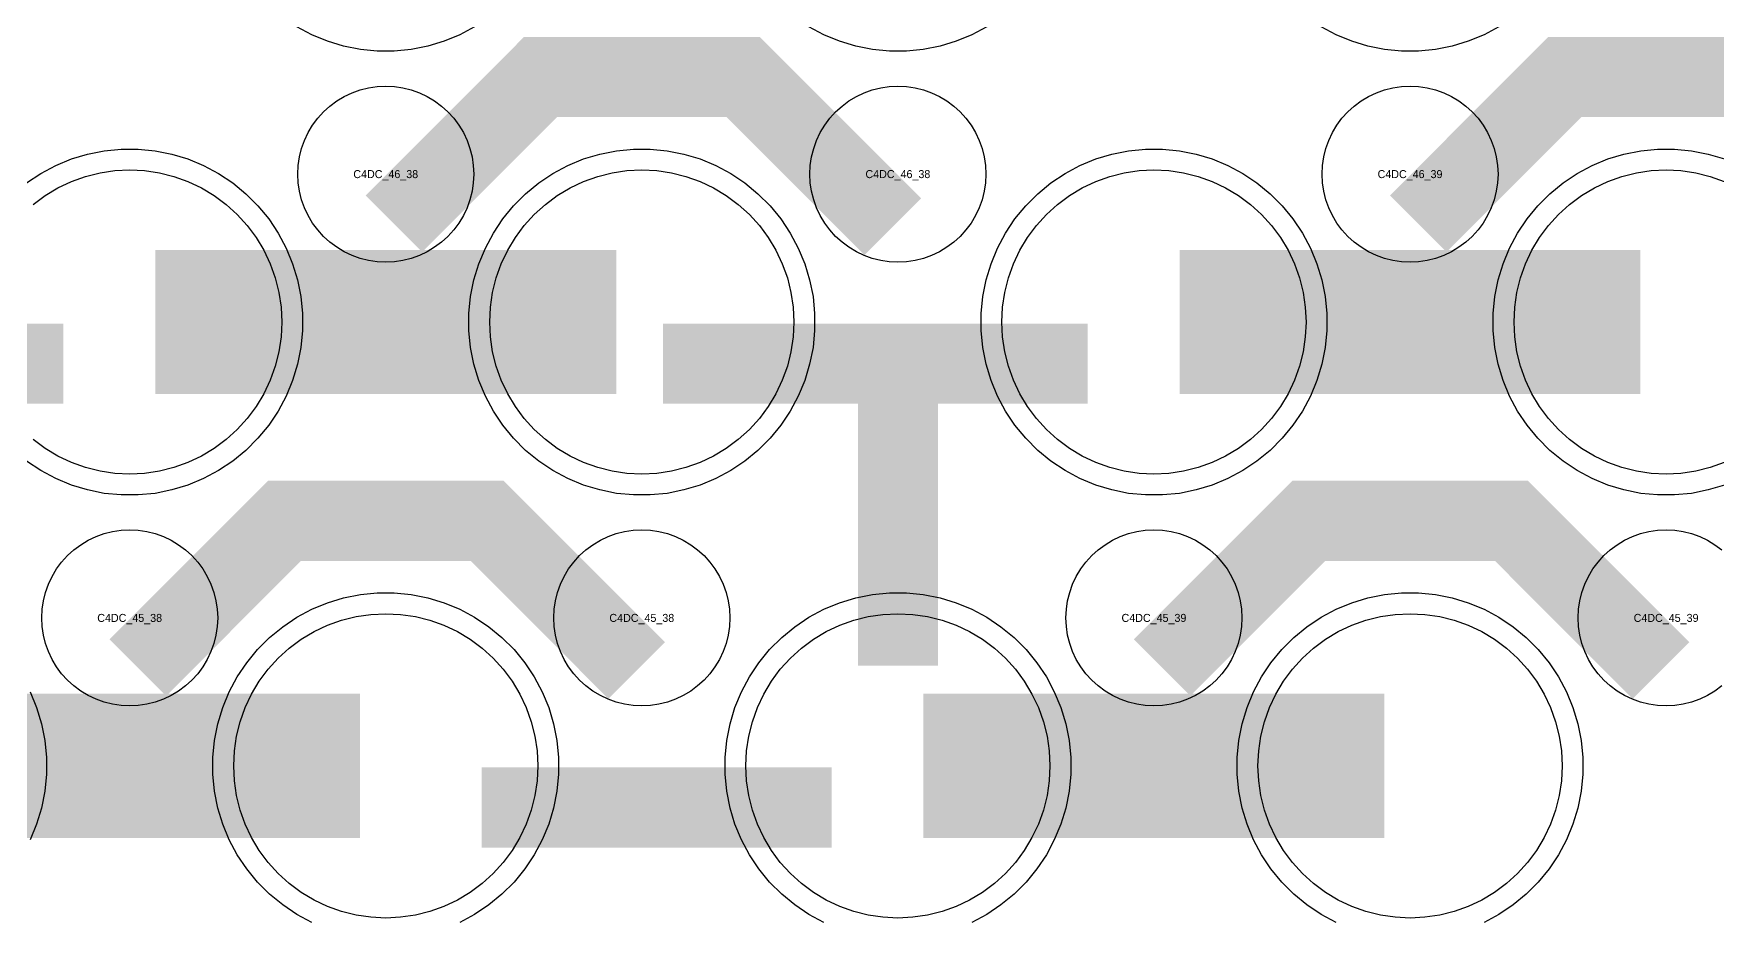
# Model space of a CAD drawing. Extents: x -11880 to 11880, y -14992 to 14992.
# Drawn here: x 130 to 656, y -8653 to -8376 of the extents above; entities that cross this region are included whole.
import ezdxf
from ezdxf.enums import TextEntityAlignment as Align

# ---------------------------------------------------------------- set-up
doc = ezdxf.new("R2010")
doc.units = 0
doc.header["$MEASUREMENT"] = 0
for name, color, linetype in [('GDS_775_DT_237', 138, 'CONTINUOUS'), ('RDL1_FS', 34, 'CONTINUOUS'), ('RDL_BS', 160, 'CONTINUOUS')]:
    doc.layers.add(name, color=color, linetype=linetype)

msp = doc.modelspace()

# ---------------------------------------------------------------- linework, layer by layer
at = {"layer": 'RDL1_FS', "color": 241, "true_color": 0xf7abae}
for points in [[(129.86, -8428.891), (133.605, -8426.113), (137.605, -8423.715), (141.819, -8421.723), (146.209, -8420.151), (150.732, -8419.019), (155.343, -8418.335), (160, -8418.106), (164.657, -8418.335), (169.268, -8419.019), (173.791, -8420.151), (178.181, -8421.723), (182.395, -8423.715), (186.395, -8426.113), (190.14, -8428.891), (193.594, -8432.021), (196.724, -8435.475), (199.502, -8439.22), (201.9, -8443.22), (203.892, -8447.434), (205.464, -8451.824), (206.596, -8456.347), (207.28, -8460.958), (207.509, -8465.615), (207.28, -8470.272), (206.596, -8474.883), (205.464, -8479.406), (203.892, -8483.796), (201.9, -8488.01), (199.502, -8492.01), (196.724, -8495.755), (193.594, -8499.209), (190.14, -8502.339), (186.395, -8505.117), (182.395, -8507.515), (178.181, -8509.507), (173.791, -8511.079), (169.268, -8512.211), (164.657, -8512.895), (160, -8513.124), (155.343, -8512.895), (150.732, -8512.211), (146.209, -8511.079), (141.819, -8509.507), (137.605, -8507.515), (133.605, -8505.117), (129.86, -8502.339)], [(658.181, -8509.507), (653.791, -8511.079), (649.268, -8512.211), (644.657, -8512.895), (640, -8513.124), (635.343, -8512.895), (630.732, -8512.211), (626.209, -8511.079), (621.819, -8509.507), (617.605, -8507.515), (613.605, -8505.117), (609.86, -8502.339), (606.406, -8499.209), (603.276, -8495.755), (600.498, -8492.01), (598.1, -8488.01), (596.108, -8483.796), (594.536, -8479.406), (593.404, -8474.883), (592.72, -8470.272), (592.491, -8465.615), (592.72, -8460.958), (593.404, -8456.347), (594.536, -8451.824), (596.108, -8447.434), (598.1, -8443.22), (600.498, -8439.22), (603.276, -8435.475), (606.406, -8432.021), (609.86, -8428.891), (613.605, -8426.113), (617.605, -8423.715), (621.819, -8421.723), (626.209, -8420.151), (630.732, -8419.019), (635.343, -8418.335), (640, -8418.106), (644.657, -8418.335), (649.268, -8419.019), (653.791, -8420.151), (658.181, -8421.723)]]:
    msp.add_lwpolyline(points, dxfattribs=at)
for points in [[(320, -8513.124), (315.343, -8512.895), (310.732, -8512.211), (306.209, -8511.079), (301.819, -8509.507), (297.605, -8507.515), (293.605, -8505.117), (289.86, -8502.339), (286.406, -8499.209), (283.276, -8495.755), (280.498, -8492.01), (278.1, -8488.01), (276.108, -8483.796), (274.536, -8479.406), (273.404, -8474.883), (272.72, -8470.272), (272.491, -8465.615), (272.72, -8460.958), (273.404, -8456.347), (274.536, -8451.824), (276.108, -8447.434), (278.1, -8443.22), (280.498, -8439.22), (283.276, -8435.475), (286.406, -8432.021), (289.86, -8428.891), (293.605, -8426.113), (297.605, -8423.715), (301.819, -8421.723), (306.209, -8420.151), (310.732, -8419.019), (315.343, -8418.335), (320, -8418.106), (324.657, -8418.335), (329.268, -8419.019), (333.791, -8420.151), (338.181, -8421.723), (342.395, -8423.715), (346.395, -8426.113), (350.14, -8428.891), (353.594, -8432.021), (356.724, -8435.475), (359.502, -8439.22), (361.9, -8443.22), (363.892, -8447.434), (365.464, -8451.824), (366.596, -8456.347), (367.28, -8460.958), (367.509, -8465.615), (367.28, -8470.272), (366.596, -8474.883), (365.464, -8479.406), (363.892, -8483.796), (361.9, -8488.01), (359.502, -8492.01), (356.724, -8495.755), (353.594, -8499.209), (350.14, -8502.339), (346.395, -8505.117), (342.395, -8507.515), (338.181, -8509.507), (333.791, -8511.079), (329.268, -8512.211), (324.657, -8512.895)], [(480, -8513.124), (475.343, -8512.895), (470.732, -8512.211), (466.209, -8511.079), (461.819, -8509.507), (457.605, -8507.515), (453.605, -8505.117), (449.86, -8502.339), (446.406, -8499.209), (443.276, -8495.755), (440.498, -8492.01), (438.1, -8488.01), (436.108, -8483.796), (434.536, -8479.406), (433.404, -8474.883), (432.72, -8470.272), (432.491, -8465.615), (432.72, -8460.958), (433.404, -8456.347), (434.536, -8451.824), (436.108, -8447.434), (438.1, -8443.22), (440.498, -8439.22), (443.276, -8435.475), (446.406, -8432.021), (449.86, -8428.891), (453.605, -8426.113), (457.605, -8423.715), (461.819, -8421.723), (466.209, -8420.151), (470.732, -8419.019), (475.343, -8418.335), (480, -8418.106), (484.657, -8418.335), (489.268, -8419.019), (493.791, -8420.151), (498.181, -8421.723), (502.395, -8423.715), (506.395, -8426.113), (510.14, -8428.891), (513.594, -8432.021), (516.724, -8435.475), (519.502, -8439.22), (521.9, -8443.22), (523.892, -8447.434), (525.464, -8451.824), (526.596, -8456.347), (527.28, -8460.958), (527.509, -8465.615), (527.28, -8470.272), (526.596, -8474.883), (525.464, -8479.406), (523.892, -8483.796), (521.9, -8488.01), (519.502, -8492.01), (516.724, -8495.755), (513.594, -8499.209), (510.14, -8502.339), (506.395, -8505.117), (502.395, -8507.515), (498.181, -8509.507), (493.791, -8511.079), (489.268, -8512.211), (484.657, -8512.895)], [(240, -8651.689), (235.343, -8651.46), (230.732, -8650.776), (226.209, -8649.644), (221.819, -8648.072), (217.605, -8646.08), (213.605, -8643.682), (209.86, -8640.904), (206.406, -8637.774), (203.276, -8634.32), (200.498, -8630.575), (198.1, -8626.575), (196.108, -8622.361), (194.536, -8617.971), (193.404, -8613.448), (192.72, -8608.837), (192.491, -8604.18), (192.72, -8599.523), (193.404, -8594.912), (194.536, -8590.389), (196.108, -8585.999), (198.1, -8581.785), (200.498, -8577.785), (203.276, -8574.04), (206.406, -8570.586), (209.86, -8567.456), (213.605, -8564.678), (217.605, -8562.28), (221.819, -8560.288), (226.209, -8558.716), (230.732, -8557.584), (235.343, -8556.9), (240, -8556.671), (244.657, -8556.9), (249.268, -8557.584), (253.791, -8558.716), (258.181, -8560.288), (262.395, -8562.28), (266.395, -8564.678), (270.14, -8567.456), (273.594, -8570.586), (276.724, -8574.04), (279.502, -8577.785), (281.9, -8581.785), (283.892, -8585.999), (285.464, -8590.389), (286.596, -8594.912), (287.28, -8599.523), (287.509, -8604.18), (287.28, -8608.837), (286.596, -8613.448), (285.464, -8617.971), (283.892, -8622.361), (281.9, -8626.575), (279.502, -8630.575), (276.724, -8634.32), (273.594, -8637.774), (270.14, -8640.904), (266.395, -8643.682), (262.395, -8646.08), (258.181, -8648.072), (253.791, -8649.644), (249.268, -8650.776), (244.657, -8651.46)], [(400, -8651.689), (395.343, -8651.46), (390.732, -8650.776), (386.209, -8649.644), (381.819, -8648.072), (377.605, -8646.08), (373.605, -8643.682), (369.86, -8640.904), (366.406, -8637.774), (363.276, -8634.32), (360.498, -8630.575), (358.1, -8626.575), (356.108, -8622.361), (354.536, -8617.971), (353.404, -8613.448), (352.72, -8608.837), (352.491, -8604.18), (352.72, -8599.523), (353.404, -8594.912), (354.536, -8590.389), (356.108, -8585.999), (358.1, -8581.785), (360.498, -8577.785), (363.276, -8574.04), (366.406, -8570.586), (369.86, -8567.456), (373.605, -8564.678), (377.605, -8562.28), (381.819, -8560.288), (386.209, -8558.716), (390.732, -8557.584), (395.343, -8556.9), (400, -8556.671), (404.657, -8556.9), (409.268, -8557.584), (413.791, -8558.716), (418.181, -8560.288), (422.395, -8562.28), (426.395, -8564.678), (430.14, -8567.456), (433.594, -8570.586), (436.724, -8574.04), (439.502, -8577.785), (441.9, -8581.785), (443.892, -8585.999), (445.464, -8590.389), (446.596, -8594.912), (447.28, -8599.523), (447.509, -8604.18), (447.28, -8608.837), (446.596, -8613.448), (445.464, -8617.971), (443.892, -8622.361), (441.9, -8626.575), (439.502, -8630.575), (436.724, -8634.32), (433.594, -8637.774), (430.14, -8640.904), (426.395, -8643.682), (422.395, -8646.08), (418.181, -8648.072), (413.791, -8649.644), (409.268, -8650.776), (404.657, -8651.46)], [(560, -8651.689), (555.343, -8651.46), (550.732, -8650.776), (546.209, -8649.644), (541.819, -8648.072), (537.605, -8646.08), (533.605, -8643.682), (529.86, -8640.904), (526.406, -8637.774), (523.276, -8634.32), (520.498, -8630.575), (518.1, -8626.575), (516.108, -8622.361), (514.536, -8617.971), (513.404, -8613.448), (512.72, -8608.837), (512.491, -8604.18), (512.72, -8599.523), (513.404, -8594.912), (514.536, -8590.389), (516.108, -8585.999), (518.1, -8581.785), (520.498, -8577.785), (523.276, -8574.04), (526.406, -8570.586), (529.86, -8567.456), (533.605, -8564.678), (537.605, -8562.28), (541.819, -8560.288), (546.209, -8558.716), (550.732, -8557.584), (555.343, -8556.9), (560, -8556.671), (564.657, -8556.9), (569.268, -8557.584), (573.791, -8558.716), (578.181, -8560.288), (582.395, -8562.28), (586.395, -8564.678), (590.14, -8567.456), (593.594, -8570.586), (596.724, -8574.04), (599.502, -8577.785), (601.9, -8581.785), (603.892, -8585.999), (605.464, -8590.389), (606.596, -8594.912), (607.28, -8599.523), (607.509, -8604.18), (607.28, -8608.837), (606.596, -8613.448), (605.464, -8617.971), (603.892, -8622.361), (601.9, -8626.575), (599.502, -8630.575), (596.724, -8634.32), (593.594, -8637.774), (590.14, -8640.904), (586.395, -8643.682), (582.395, -8646.08), (578.181, -8648.072), (573.791, -8649.644), (569.268, -8650.776), (564.657, -8651.46)]]:
    msp.add_lwpolyline(points, close=True, dxfattribs=at)
for points in [[(168.002, -8465.615, 45, 45, 0), (240.002, -8465.615, 45, 45, 0)], [(240.002, -8465.615, 45, 45, 0), (312.002, -8465.615, 45, 45, 0)], [(488.002, -8465.615, 45, 45, 0), (560.002, -8465.615, 45, 45, 0)], [(560.002, -8465.615, 45, 45, 0), (632.002, -8465.615, 45, 45, 0)], [(88.002, -8604.18, 45, 45, 0), (160.002, -8604.18, 45, 45, 0)], [(160.002, -8604.18, 45, 45, 0), (232.002, -8604.18, 45, 45, 0)], [(408.002, -8604.18, 45, 45, 0), (480.002, -8604.18, 45, 45, 0)], [(480.002, -8604.18, 45, 45, 0), (552.002, -8604.18, 45, 45, 0)]]:
    msp.add_lwpolyline(points, format="xyseb", dxfattribs=at)
at = {"layer": 'RDL_BS'}
for points in [[(267.777, -8373.438), (263.115, -8375.93), (258.205, -8377.961), (253.165, -8379.492), (247.938, -8380.538), (242.644, -8381.055), (237.356, -8381.055), (232.062, -8380.538), (226.835, -8379.492), (221.795, -8377.961), (216.885, -8375.93), (212.223, -8373.438)], [(427.777, -8373.438), (423.115, -8375.93), (418.205, -8377.961), (413.165, -8379.492), (407.938, -8380.538), (402.644, -8381.055), (397.356, -8381.055), (392.062, -8380.538), (386.835, -8379.492), (381.795, -8377.961), (376.885, -8375.93), (372.223, -8373.438)], [(587.777, -8373.438), (583.115, -8375.93), (578.205, -8377.961), (573.165, -8379.492), (567.938, -8380.538), (562.644, -8381.055), (557.356, -8381.055), (552.062, -8380.538), (546.835, -8379.492), (541.795, -8377.961), (536.885, -8375.93), (532.223, -8373.438)], [(657.443, -8579.246), (655.28, -8580.849), (652.956, -8582.242), (650.519, -8583.394), (647.984, -8584.301), (645.365, -8584.958), (642.693, -8585.354), (640, -8585.486), (637.307, -8585.354), (634.635, -8584.958), (632.016, -8584.301), (629.481, -8583.394), (627.044, -8582.242), (624.72, -8580.849), (622.557, -8579.246), (620.558, -8577.434), (618.746, -8575.435), (617.143, -8573.272), (615.75, -8570.948), (614.598, -8568.511), (613.691, -8565.976), (613.034, -8563.357), (612.638, -8560.685), (612.506, -8557.992), (612.638, -8555.299), (613.034, -8552.627), (613.691, -8550.008), (614.598, -8547.473), (615.75, -8545.036), (617.143, -8542.712), (618.746, -8540.549), (620.558, -8538.55), (622.557, -8536.738), (624.72, -8535.135), (627.044, -8533.742), (629.481, -8532.59), (632.016, -8531.683), (634.635, -8531.026), (637.307, -8530.63), (640, -8530.498), (642.693, -8530.63), (645.365, -8531.026), (647.984, -8531.683), (650.519, -8532.59), (652.956, -8533.742), (655.28, -8535.135), (657.443, -8536.738)]]:
    msp.add_lwpolyline(points, dxfattribs=at)
for points in [[(242.562, -8434.929, 25, 25, 0), (288.377, -8389.114, 25, 25, 0), (321.93, -8389.114, 25, 25, 0)], [(398.401, -8435.828, 25, 25, 0), (351.687, -8389.114, 25, 25, 0), (321.929, -8389.114, 25, 25, 0)], [(562.562, -8434.929, 25, 25, 0), (608.377, -8389.114, 25, 25, 0), (641.93, -8389.114, 25, 25, 0)], [(718.401, -8435.828, 25, 25, 0), (671.687, -8389.114, 25, 25, 0), (641.929, -8389.114, 25, 25, 0)], [(162.562, -8573.494, 25, 25, 0), (208.377, -8527.679, 25, 25, 0), (241.93, -8527.679, 25, 25, 0)], [(318.401, -8574.393, 25, 25, 0), (271.687, -8527.679, 25, 25, 0), (241.929, -8527.679, 25, 25, 0)], [(482.562, -8573.494, 25, 25, 0), (528.377, -8527.679, 25, 25, 0), (561.93, -8527.679, 25, 25, 0)], [(638.401, -8574.393, 25, 25, 0), (591.687, -8527.679, 25, 25, 0), (561.929, -8527.679, 25, 25, 0)]]:
    msp.add_lwpolyline(points, format="xyseb", dxfattribs=at)
for points in [[(240, -8446.921), (237.307, -8446.789), (234.635, -8446.393), (232.016, -8445.736), (229.481, -8444.829), (227.044, -8443.677), (224.72, -8442.284), (222.557, -8440.681), (220.558, -8438.869), (218.746, -8436.87), (217.143, -8434.707), (215.75, -8432.383), (214.598, -8429.946), (213.691, -8427.411), (213.034, -8424.792), (212.638, -8422.12), (212.506, -8419.427), (212.638, -8416.734), (213.034, -8414.062), (213.691, -8411.443), (214.598, -8408.908), (215.75, -8406.471), (217.143, -8404.147), (218.746, -8401.984), (220.558, -8399.985), (222.557, -8398.173), (224.72, -8396.57), (227.044, -8395.177), (229.481, -8394.025), (232.016, -8393.118), (234.635, -8392.461), (237.307, -8392.065), (240, -8391.933), (242.693, -8392.065), (245.365, -8392.461), (247.984, -8393.118), (250.519, -8394.025), (252.956, -8395.177), (255.28, -8396.57), (257.443, -8398.173), (259.442, -8399.985), (261.254, -8401.984), (262.857, -8404.147), (264.25, -8406.471), (265.402, -8408.908), (266.309, -8411.443), (266.966, -8414.062), (267.362, -8416.734), (267.494, -8419.427), (267.362, -8422.12), (266.966, -8424.792), (266.309, -8427.411), (265.402, -8429.946), (264.25, -8432.383), (262.857, -8434.707), (261.254, -8436.87), (259.442, -8438.869), (257.443, -8440.681), (255.28, -8442.284), (252.956, -8443.677), (250.519, -8444.829), (247.984, -8445.736), (245.365, -8446.393), (242.693, -8446.789)], [(400, -8446.921), (397.307, -8446.789), (394.635, -8446.393), (392.016, -8445.736), (389.481, -8444.829), (387.044, -8443.677), (384.72, -8442.284), (382.557, -8440.681), (380.558, -8438.869), (378.746, -8436.87), (377.143, -8434.707), (375.75, -8432.383), (374.598, -8429.946), (373.691, -8427.411), (373.034, -8424.792), (372.638, -8422.12), (372.506, -8419.427), (372.638, -8416.734), (373.034, -8414.062), (373.691, -8411.443), (374.598, -8408.908), (375.75, -8406.471), (377.143, -8404.147), (378.746, -8401.984), (380.558, -8399.985), (382.557, -8398.173), (384.72, -8396.57), (387.044, -8395.177), (389.481, -8394.025), (392.016, -8393.118), (394.635, -8392.461), (397.307, -8392.065), (400, -8391.933), (402.693, -8392.065), (405.365, -8392.461), (407.984, -8393.118), (410.519, -8394.025), (412.956, -8395.177), (415.28, -8396.57), (417.443, -8398.173), (419.442, -8399.985), (421.254, -8401.984), (422.857, -8404.147), (424.25, -8406.471), (425.402, -8408.908), (426.309, -8411.443), (426.966, -8414.062), (427.362, -8416.734), (427.494, -8419.427), (427.362, -8422.12), (426.966, -8424.792), (426.309, -8427.411), (425.402, -8429.946), (424.25, -8432.383), (422.857, -8434.707), (421.254, -8436.87), (419.442, -8438.869), (417.443, -8440.681), (415.28, -8442.284), (412.956, -8443.677), (410.519, -8444.829), (407.984, -8445.736), (405.365, -8446.393), (402.693, -8446.789)], [(560, -8446.921), (557.307, -8446.789), (554.635, -8446.393), (552.016, -8445.736), (549.481, -8444.829), (547.044, -8443.677), (544.72, -8442.284), (542.557, -8440.681), (540.558, -8438.869), (538.746, -8436.87), (537.143, -8434.707), (535.75, -8432.383), (534.598, -8429.946), (533.691, -8427.411), (533.034, -8424.792), (532.638, -8422.12), (532.506, -8419.427), (532.638, -8416.734), (533.034, -8414.062), (533.691, -8411.443), (534.598, -8408.908), (535.75, -8406.471), (537.143, -8404.147), (538.746, -8401.984), (540.558, -8399.985), (542.557, -8398.173), (544.72, -8396.57), (547.044, -8395.177), (549.481, -8394.025), (552.016, -8393.118), (554.635, -8392.461), (557.307, -8392.065), (560, -8391.933), (562.693, -8392.065), (565.365, -8392.461), (567.984, -8393.118), (570.519, -8394.025), (572.956, -8395.177), (575.28, -8396.57), (577.443, -8398.173), (579.442, -8399.985), (581.254, -8401.984), (582.857, -8404.147), (584.25, -8406.471), (585.402, -8408.908), (586.309, -8411.443), (586.966, -8414.062), (587.362, -8416.734), (587.494, -8419.427), (587.362, -8422.12), (586.966, -8424.792), (586.309, -8427.411), (585.402, -8429.946), (584.25, -8432.383), (582.857, -8434.707), (581.254, -8436.87), (579.442, -8438.869), (577.443, -8440.681), (575.28, -8442.284), (572.956, -8443.677), (570.519, -8444.829), (567.984, -8445.736), (565.365, -8446.393), (562.693, -8446.789)], [(160, -8585.486), (157.307, -8585.354), (154.635, -8584.958), (152.016, -8584.301), (149.481, -8583.394), (147.044, -8582.242), (144.72, -8580.849), (142.557, -8579.246), (140.558, -8577.434), (138.746, -8575.435), (137.143, -8573.272), (135.75, -8570.948), (134.598, -8568.511), (133.691, -8565.976), (133.034, -8563.357), (132.638, -8560.685), (132.506, -8557.992), (132.638, -8555.299), (133.034, -8552.627), (133.691, -8550.008), (134.598, -8547.473), (135.75, -8545.036), (137.143, -8542.712), (138.746, -8540.549), (140.558, -8538.55), (142.557, -8536.738), (144.72, -8535.135), (147.044, -8533.742), (149.481, -8532.59), (152.016, -8531.683), (154.635, -8531.026), (157.307, -8530.63), (160, -8530.498), (162.693, -8530.63), (165.365, -8531.026), (167.984, -8531.683), (170.519, -8532.59), (172.956, -8533.742), (175.28, -8535.135), (177.443, -8536.738), (179.442, -8538.55), (181.254, -8540.549), (182.857, -8542.712), (184.25, -8545.036), (185.402, -8547.473), (186.309, -8550.008), (186.966, -8552.627), (187.362, -8555.299), (187.494, -8557.992), (187.362, -8560.685), (186.966, -8563.357), (186.309, -8565.976), (185.402, -8568.511), (184.25, -8570.948), (182.857, -8573.272), (181.254, -8575.435), (179.442, -8577.434), (177.443, -8579.246), (175.28, -8580.849), (172.956, -8582.242), (170.519, -8583.394), (167.984, -8584.301), (165.365, -8584.958), (162.693, -8585.354)], [(320, -8585.486), (317.307, -8585.354), (314.635, -8584.958), (312.016, -8584.301), (309.481, -8583.394), (307.044, -8582.242), (304.72, -8580.849), (302.557, -8579.246), (300.558, -8577.434), (298.746, -8575.435), (297.143, -8573.272), (295.75, -8570.948), (294.598, -8568.511), (293.691, -8565.976), (293.034, -8563.357), (292.638, -8560.685), (292.506, -8557.992), (292.638, -8555.299), (293.034, -8552.627), (293.691, -8550.008), (294.598, -8547.473), (295.75, -8545.036), (297.143, -8542.712), (298.746, -8540.549), (300.558, -8538.55), (302.557, -8536.738), (304.72, -8535.135), (307.044, -8533.742), (309.481, -8532.59), (312.016, -8531.683), (314.635, -8531.026), (317.307, -8530.63), (320, -8530.498), (322.693, -8530.63), (325.365, -8531.026), (327.984, -8531.683), (330.519, -8532.59), (332.956, -8533.742), (335.28, -8535.135), (337.443, -8536.738), (339.442, -8538.55), (341.254, -8540.549), (342.857, -8542.712), (344.25, -8545.036), (345.402, -8547.473), (346.309, -8550.008), (346.966, -8552.627), (347.362, -8555.299), (347.494, -8557.992), (347.362, -8560.685), (346.966, -8563.357), (346.309, -8565.976), (345.402, -8568.511), (344.25, -8570.948), (342.857, -8573.272), (341.254, -8575.435), (339.442, -8577.434), (337.443, -8579.246), (335.28, -8580.849), (332.956, -8582.242), (330.519, -8583.394), (327.984, -8584.301), (325.365, -8584.958), (322.693, -8585.354)], [(480, -8585.486), (477.307, -8585.354), (474.635, -8584.958), (472.016, -8584.301), (469.481, -8583.394), (467.044, -8582.242), (464.72, -8580.849), (462.557, -8579.246), (460.558, -8577.434), (458.746, -8575.435), (457.143, -8573.272), (455.75, -8570.948), (454.598, -8568.511), (453.691, -8565.976), (453.034, -8563.357), (452.638, -8560.685), (452.506, -8557.992), (452.638, -8555.299), (453.034, -8552.627), (453.691, -8550.008), (454.598, -8547.473), (455.75, -8545.036), (457.143, -8542.712), (458.746, -8540.549), (460.558, -8538.55), (462.557, -8536.738), (464.72, -8535.135), (467.044, -8533.742), (469.481, -8532.59), (472.016, -8531.683), (474.635, -8531.026), (477.307, -8530.63), (480, -8530.498), (482.693, -8530.63), (485.365, -8531.026), (487.984, -8531.683), (490.519, -8532.59), (492.956, -8533.742), (495.28, -8535.135), (497.443, -8536.738), (499.442, -8538.55), (501.254, -8540.549), (502.857, -8542.712), (504.25, -8545.036), (505.402, -8547.473), (506.309, -8550.008), (506.966, -8552.627), (507.362, -8555.299), (507.494, -8557.992), (507.362, -8560.685), (506.966, -8563.357), (506.309, -8565.976), (505.402, -8568.511), (504.25, -8570.948), (502.857, -8573.272), (501.254, -8575.435), (499.442, -8577.434), (497.443, -8579.246), (495.28, -8580.849), (492.956, -8582.242), (490.519, -8583.394), (487.984, -8584.301), (485.365, -8584.958), (482.693, -8585.354)]]:
    msp.add_lwpolyline(points, close=True, dxfattribs=at)
at = {"layer": 'RDL_BS', "color": 241, "true_color": 0xf7abae}
for points in [[(127.809, -8422.179), (132.223, -8419.232), (136.885, -8416.74), (141.795, -8414.709), (146.835, -8413.178), (152.062, -8412.132), (157.356, -8411.615), (162.644, -8411.615), (167.938, -8412.132), (173.165, -8413.178), (178.205, -8414.709), (183.115, -8416.74), (187.777, -8419.232), (192.191, -8422.179), (196.292, -8425.541), (200.074, -8429.323), (203.436, -8433.424), (206.383, -8437.838), (208.875, -8442.5), (210.906, -8447.41), (212.437, -8452.45), (213.483, -8457.677), (214, -8462.971), (214, -8468.259), (213.483, -8473.553), (212.437, -8478.78), (210.906, -8483.82), (208.875, -8488.73), (206.383, -8493.392), (203.436, -8497.806), (200.074, -8501.907), (196.292, -8505.689), (192.191, -8509.051), (187.777, -8511.998), (183.115, -8514.49), (178.205, -8516.521), (173.165, -8518.052), (167.938, -8519.098), (162.644, -8519.615), (157.356, -8519.615), (152.062, -8519.098), (146.835, -8518.052), (141.795, -8516.521), (136.885, -8514.49), (132.223, -8511.998), (127.809, -8509.051)], [(658.205, -8516.521), (653.165, -8518.052), (647.938, -8519.098), (642.644, -8519.615), (637.356, -8519.615), (632.062, -8519.098), (626.835, -8518.052), (621.795, -8516.521), (616.885, -8514.49), (612.223, -8511.998), (607.809, -8509.051), (603.708, -8505.689), (599.926, -8501.907), (596.564, -8497.806), (593.617, -8493.392), (591.125, -8488.73), (589.094, -8483.82), (587.563, -8478.78), (586.517, -8473.553), (586, -8468.259), (586, -8462.971), (586.517, -8457.677), (587.563, -8452.45), (589.094, -8447.41), (591.125, -8442.5), (593.617, -8437.838), (596.564, -8433.424), (599.926, -8429.323), (603.708, -8425.541), (607.809, -8422.179), (612.223, -8419.232), (616.885, -8416.74), (621.795, -8414.709), (626.835, -8413.178), (632.062, -8412.132), (637.356, -8411.615), (642.644, -8411.615), (647.938, -8412.132), (653.165, -8413.178), (658.205, -8414.709)], [(216.885, -8653.055), (212.223, -8650.563), (207.809, -8647.616), (203.708, -8644.254), (199.926, -8640.472), (196.564, -8636.371), (193.617, -8631.957), (191.125, -8627.295), (189.094, -8622.385), (187.563, -8617.345), (186.517, -8612.118), (186, -8606.824), (186, -8601.536), (186.517, -8596.242), (187.563, -8591.015), (189.094, -8585.975), (191.125, -8581.065), (193.617, -8576.403), (196.564, -8571.989), (199.926, -8567.888), (203.708, -8564.106), (207.809, -8560.744), (212.223, -8557.797), (216.885, -8555.305), (221.795, -8553.274), (226.835, -8551.743), (232.062, -8550.697), (237.356, -8550.18), (242.644, -8550.18), (247.938, -8550.697), (253.165, -8551.743), (258.205, -8553.274), (263.115, -8555.305), (267.777, -8557.797), (272.191, -8560.744), (276.292, -8564.106), (280.074, -8567.888), (283.436, -8571.989), (286.383, -8576.403), (288.875, -8581.065), (290.906, -8585.975), (292.437, -8591.015), (293.483, -8596.242), (294, -8601.536), (294, -8606.824), (293.483, -8612.118), (292.437, -8617.345), (290.906, -8622.385), (288.875, -8627.295), (286.383, -8631.957), (283.436, -8636.371), (280.074, -8640.472), (276.292, -8644.254), (272.191, -8647.616), (267.777, -8650.563), (263.115, -8653.055)], [(376.885, -8653.055), (372.223, -8650.563), (367.809, -8647.616), (363.708, -8644.254), (359.926, -8640.472), (356.564, -8636.371), (353.617, -8631.957), (351.125, -8627.295), (349.094, -8622.385), (347.563, -8617.345), (346.517, -8612.118), (346, -8606.824), (346, -8601.536), (346.517, -8596.242), (347.563, -8591.015), (349.094, -8585.975), (351.125, -8581.065), (353.617, -8576.403), (356.564, -8571.989), (359.926, -8567.888), (363.708, -8564.106), (367.809, -8560.744), (372.223, -8557.797), (376.885, -8555.305), (381.795, -8553.274), (386.835, -8551.743), (392.062, -8550.697), (397.356, -8550.18), (402.644, -8550.18), (407.938, -8550.697), (413.165, -8551.743), (418.205, -8553.274), (423.115, -8555.305), (427.777, -8557.797), (432.191, -8560.744), (436.292, -8564.106), (440.074, -8567.888), (443.436, -8571.989), (446.383, -8576.403), (448.875, -8581.065), (450.906, -8585.975), (452.437, -8591.015), (453.483, -8596.242), (454, -8601.536), (454, -8606.824), (453.483, -8612.118), (452.437, -8617.345), (450.906, -8622.385), (448.875, -8627.295), (446.383, -8631.957), (443.436, -8636.371), (440.074, -8640.472), (436.292, -8644.254), (432.191, -8647.616), (427.777, -8650.563), (423.115, -8653.055)], [(536.885, -8653.055), (532.223, -8650.563), (527.809, -8647.616), (523.708, -8644.254), (519.926, -8640.472), (516.564, -8636.371), (513.617, -8631.957), (511.125, -8627.295), (509.094, -8622.385), (507.563, -8617.345), (506.517, -8612.118), (506, -8606.824), (506, -8601.536), (506.517, -8596.242), (507.563, -8591.015), (509.094, -8585.975), (511.125, -8581.065), (513.617, -8576.403), (516.564, -8571.989), (519.926, -8567.888), (523.708, -8564.106), (527.809, -8560.744), (532.223, -8557.797), (536.885, -8555.305), (541.795, -8553.274), (546.835, -8551.743), (552.062, -8550.697), (557.356, -8550.18), (562.644, -8550.18), (567.938, -8550.697), (573.165, -8551.743), (578.205, -8553.274), (583.115, -8555.305), (587.777, -8557.797), (592.191, -8560.744), (596.292, -8564.106), (600.074, -8567.888), (603.436, -8571.989), (606.383, -8576.403), (608.875, -8581.065), (610.906, -8585.975), (612.437, -8591.015), (613.483, -8596.242), (614, -8601.536), (614, -8606.824), (613.483, -8612.118), (612.437, -8617.345), (610.906, -8622.385), (608.875, -8627.295), (606.383, -8631.957), (603.436, -8636.371), (600.074, -8640.472), (596.292, -8644.254), (592.191, -8647.616), (587.777, -8650.563), (583.115, -8653.055)], [(128.875, -8581.065), (130.906, -8585.975), (132.437, -8591.015), (133.483, -8596.242), (134, -8601.536), (134, -8606.824), (133.483, -8612.118), (132.437, -8617.345), (130.906, -8622.385), (128.875, -8627.295)]]:
    msp.add_lwpolyline(points, dxfattribs=at)
for points in [[(317.356, -8519.615), (312.062, -8519.098), (306.835, -8518.052), (301.795, -8516.521), (296.885, -8514.49), (292.223, -8511.998), (287.809, -8509.051), (283.708, -8505.689), (279.926, -8501.907), (276.564, -8497.806), (273.617, -8493.392), (271.125, -8488.73), (269.094, -8483.82), (267.563, -8478.78), (266.517, -8473.553), (266, -8468.259), (266, -8462.971), (266.517, -8457.677), (267.563, -8452.45), (269.094, -8447.41), (271.125, -8442.5), (273.617, -8437.838), (276.564, -8433.424), (279.926, -8429.323), (283.708, -8425.541), (287.809, -8422.179), (292.223, -8419.232), (296.885, -8416.74), (301.795, -8414.709), (306.835, -8413.178), (312.062, -8412.132), (317.356, -8411.615), (322.644, -8411.615), (327.938, -8412.132), (333.165, -8413.178), (338.205, -8414.709), (343.115, -8416.74), (347.777, -8419.232), (352.191, -8422.179), (356.292, -8425.541), (360.074, -8429.323), (363.436, -8433.424), (366.383, -8437.838), (368.875, -8442.5), (370.906, -8447.41), (372.437, -8452.45), (373.483, -8457.677), (374, -8462.971), (374, -8468.259), (373.483, -8473.553), (372.437, -8478.78), (370.906, -8483.82), (368.875, -8488.73), (366.383, -8493.392), (363.436, -8497.806), (360.074, -8501.907), (356.292, -8505.689), (352.191, -8509.051), (347.777, -8511.998), (343.115, -8514.49), (338.205, -8516.521), (333.165, -8518.052), (327.938, -8519.098), (322.644, -8519.615)], [(477.356, -8519.615), (472.062, -8519.098), (466.835, -8518.052), (461.795, -8516.521), (456.885, -8514.49), (452.223, -8511.998), (447.809, -8509.051), (443.708, -8505.689), (439.926, -8501.907), (436.564, -8497.806), (433.617, -8493.392), (431.125, -8488.73), (429.094, -8483.82), (427.563, -8478.78), (426.517, -8473.553), (426, -8468.259), (426, -8462.971), (426.517, -8457.677), (427.563, -8452.45), (429.094, -8447.41), (431.125, -8442.5), (433.617, -8437.838), (436.564, -8433.424), (439.926, -8429.323), (443.708, -8425.541), (447.809, -8422.179), (452.223, -8419.232), (456.885, -8416.74), (461.795, -8414.709), (466.835, -8413.178), (472.062, -8412.132), (477.356, -8411.615), (482.644, -8411.615), (487.938, -8412.132), (493.165, -8413.178), (498.205, -8414.709), (503.115, -8416.74), (507.777, -8419.232), (512.191, -8422.179), (516.292, -8425.541), (520.074, -8429.323), (523.436, -8433.424), (526.383, -8437.838), (528.875, -8442.5), (530.906, -8447.41), (532.437, -8452.45), (533.483, -8457.677), (534, -8462.971), (534, -8468.259), (533.483, -8473.553), (532.437, -8478.78), (530.906, -8483.82), (528.875, -8488.73), (526.383, -8493.392), (523.436, -8497.806), (520.074, -8501.907), (516.292, -8505.689), (512.191, -8509.051), (507.777, -8511.998), (503.115, -8514.49), (498.205, -8516.521), (493.165, -8518.052), (487.938, -8519.098), (482.644, -8519.615)]]:
    msp.add_lwpolyline(points, close=True, dxfattribs=at)
for points in [[(400, -8572.895, 25, 25, 0), (400, -8466.118, 25, 25, 0)], [(30.016, -8478.628, 25, 25, 0), (139.281, -8478.628, 25, 25, 0)], [(412.5, -8478.618, 25, 25, 0), (326.667, -8478.618, 25, 25, 0)], [(372.944, -8478.618, 25, 25, 0), (331.74, -8478.618, 25, 25, 0)], [(350.016, -8478.628, 25, 25, 0), (459.281, -8478.628, 25, 25, 0)], [(400, -8496.587, 25, 25, 0), (400, -8542.207, 25, 25, 0)], [(270.016, -8617.193, 25, 25, 0), (379.281, -8617.193, 25, 25, 0)]]:
    msp.add_lwpolyline(points, format="xyseb", dxfattribs=at)

# ---------------------------------------------------------------- texts
at = {"layer": 'GDS_775_DT_237'}
for s, p in [('C4DC_46_38', (240, -8419.427)), ('C4DC_46_38', (240, -8419.427)), ('C4DC_46_38', (400, -8419.427)), ('C4DC_46_38', (400, -8419.427)), ('C4DC_46_39', (560, -8419.427)), ('C4DC_46_39', (560, -8419.427)), ('C4DC_45_38', (160, -8557.992)), ('C4DC_45_38', (160, -8557.992)), ('C4DC_45_38', (320, -8557.992)), ('C4DC_45_38', (320, -8557.992)), ('C4DC_45_39', (480, -8557.992)), ('C4DC_45_39', (480, -8557.992)), ('C4DC_45_39', (640, -8557.992)), ('C4DC_45_39', (640, -8557.992))]:
    msp.add_text(s, height=2.5, dxfattribs=at).set_placement(p, align=Align.MIDDLE_CENTER)

doc.saveas('drawing.dxf')
